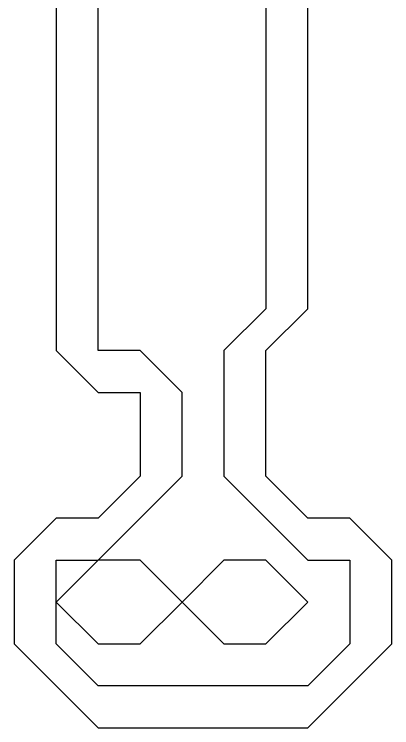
# Model space of a CAD drawing. Extents: x 1.99 to 8.01, y 0.51 to 9.28.
# Drawn here: x 2.279 to 2.544, y 2.309 to 2.81 of the extents above; entities that cross this region are included whole.
import ezdxf

# ---------------------------------------------------------------- set-up
doc = ezdxf.new("R2010")
doc.units = 0
doc.layers.get('0').update_dxf_attribs({"linetype": 'CONTINUOUS'})

msp = doc.modelspace()

# ---------------------------------------------------------------- linework, layer by layer
for points in [[(2.30882, 4.51471), (2.30882, 2.57353), (2.33824, 2.54412), (2.36765, 2.54412), (2.36765, 2.48529), (2.33824, 2.45588), (2.30882, 2.45588), (2.27941, 2.42647), (2.27941, 2.36765), (2.33824, 2.30882), (2.48529, 2.30882), (2.54412, 2.36765), (2.54412, 2.42647), (2.51471, 2.45588), (2.48529, 2.45588), (2.45588, 2.48529), (2.45588, 2.57353), (2.48529, 2.60294), (2.48529, 2.83824)], [(2.30882, 4.51471), (2.30882, 2.57353), (2.33824, 2.54412), (2.36765, 2.54412), (2.36765, 2.48529), (2.33824, 2.45588), (2.30882, 2.45588), (2.27941, 2.42647), (2.27941, 2.36765), (2.33824, 2.30882), (2.48529, 2.30882), (2.54412, 2.36765), (2.54412, 2.42647), (2.51471, 2.45588), (2.48529, 2.45588), (2.45588, 2.48529), (2.45588, 2.57353), (2.48529, 2.60294), (2.48529, 2.83824)], [(2.30882, 4.51471), (2.30882, 2.57353), (2.33824, 2.54412), (2.36765, 2.54412), (2.36765, 2.48529), (2.33824, 2.45588), (2.30882, 2.45588), (2.27941, 2.42647), (2.27941, 2.36765), (2.33824, 2.30882), (2.48529, 2.30882), (2.54412, 2.36765), (2.54412, 2.42647), (2.51471, 2.45588), (2.48529, 2.45588), (2.45588, 2.48529), (2.45588, 2.57353), (2.48529, 2.60294), (2.48529, 2.83824)], [(2.30882, 4.51471), (2.30882, 2.57353), (2.33824, 2.54412), (2.36765, 2.54412), (2.36765, 2.48529), (2.33824, 2.45588), (2.30882, 2.45588), (2.27941, 2.42647), (2.27941, 2.36765), (2.33824, 2.30882), (2.48529, 2.30882), (2.54412, 2.36765), (2.54412, 2.42647), (2.51471, 2.45588), (2.48529, 2.45588), (2.45588, 2.48529), (2.45588, 2.57353), (2.48529, 2.60294), (2.48529, 2.83824)], [(2.45588, 2.83824), (2.45588, 2.60294), (2.42647, 2.57353), (2.42647, 2.48529), (2.48529, 2.42647), (2.51471, 2.42647), (2.51471, 2.36765), (2.48529, 2.33824), (2.33824, 2.33824), (2.30882, 2.36765), (2.30882, 2.42647), (2.33824, 2.42647), (2.39706, 2.48529), (2.39706, 2.54412), (2.36765, 2.57353), (2.33824, 2.57353), (2.33824, 4.51471)], [(2.45588, 2.83824), (2.45588, 2.60294), (2.42647, 2.57353), (2.42647, 2.48529), (2.48529, 2.42647), (2.51471, 2.42647), (2.51471, 2.36765), (2.48529, 2.33824), (2.33824, 2.33824), (2.30882, 2.36765), (2.30882, 2.42647), (2.33824, 2.42647), (2.39706, 2.48529), (2.39706, 2.54412), (2.36765, 2.57353), (2.33824, 2.57353), (2.33824, 4.51471)], [(2.45588, 2.83824), (2.45588, 2.60294), (2.42647, 2.57353), (2.42647, 2.48529), (2.48529, 2.42647), (2.51471, 2.42647), (2.51471, 2.36765), (2.48529, 2.33824), (2.33824, 2.33824), (2.30882, 2.36765), (2.30882, 2.42647), (2.33824, 2.42647), (2.39706, 2.48529), (2.39706, 2.54412), (2.36765, 2.57353), (2.33824, 2.57353), (2.33824, 4.51471)], [(2.45588, 2.83824), (2.45588, 2.60294), (2.42647, 2.57353), (2.42647, 2.48529), (2.48529, 2.42647), (2.51471, 2.42647), (2.51471, 2.36765), (2.48529, 2.33824), (2.33824, 2.33824), (2.30882, 2.36765), (2.30882, 2.42647), (2.33824, 2.42647), (2.39706, 2.48529), (2.39706, 2.54412), (2.36765, 2.57353), (2.33824, 2.57353), (2.33824, 4.51471)]]:
    msp.add_lwpolyline(points)
for points in [[(2.39706, 2.39706), (2.36765, 2.42647), (2.33824, 2.42647), (2.30882, 2.39706), (2.33824, 2.36765), (2.36765, 2.36765), (2.39706, 2.39706)], [(2.39706, 2.39706), (2.36765, 2.42647), (2.33824, 2.42647), (2.30882, 2.39706), (2.33824, 2.36765), (2.36765, 2.36765), (2.39706, 2.39706)], [(2.39706, 2.39706), (2.36765, 2.42647), (2.33824, 2.42647), (2.30882, 2.39706), (2.33824, 2.36765), (2.36765, 2.36765), (2.39706, 2.39706)], [(2.39706, 2.39706), (2.36765, 2.42647), (2.33824, 2.42647), (2.30882, 2.39706), (2.33824, 2.36765), (2.36765, 2.36765), (2.39706, 2.39706)], [(2.48529, 2.39706), (2.45588, 2.42647), (2.42647, 2.42647), (2.39706, 2.39706), (2.42647, 2.36765), (2.45588, 2.36765), (2.48529, 2.39706)], [(2.48529, 2.39706), (2.45588, 2.42647), (2.42647, 2.42647), (2.39706, 2.39706), (2.42647, 2.36765), (2.45588, 2.36765), (2.48529, 2.39706)], [(2.48529, 2.39706), (2.45588, 2.42647), (2.42647, 2.42647), (2.39706, 2.39706), (2.42647, 2.36765), (2.45588, 2.36765), (2.48529, 2.39706)], [(2.48529, 2.39706), (2.45588, 2.42647), (2.42647, 2.42647), (2.39706, 2.39706), (2.42647, 2.36765), (2.45588, 2.36765), (2.48529, 2.39706)]]:
    msp.add_lwpolyline(points, close=True)

doc.saveas('drawing.dxf')
